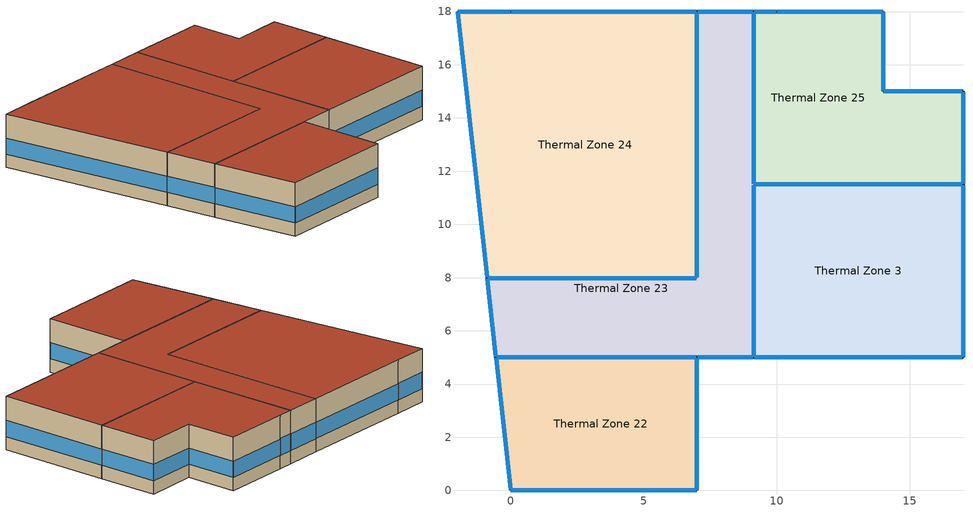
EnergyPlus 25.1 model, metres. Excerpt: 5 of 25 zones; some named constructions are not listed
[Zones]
Thermal Zone 22
 floor to Thermal Zone 5 (Typical Interior Floor): 7,5 7,0 0,0 -0.56,5 z12.19
 wall outside (Surface 154 c tbd): 7,0 7,5 z12.19:15.24
 wall outside (Surface 155 c tbd): 0,0 7,0 z12.19:15.24
 wall outside (Surface 156 c tbd): -0.56,5 0,0 z12.19:15.24
 wall to Thermal Zone 23 (Typical Interior Wall): 7,5 -0.56,5 z12.19:15.24
 window (Customized Fenestration: u=3.36): 7,0.03 7,4.97 / -0.55,4.97 0,0.03 z12.95:13.88; 0.03,0 6.97,0 z12.95:13.87
 window inside (Typical Interior Window): 6.97,5 -0.53,5 z12.95:13.87
 roof outside (Surface 158 c tbd): 7,0 7,5 -0.56,5 0,0 z15.24
Thermal Zone 23
 floor to Thermal Zone 18 (Typical Interior Floor): 9.13,18 9.13,5 -0.56,5 -0.89,7.98 7,7.98 7,18 z12.19
 wall outside (Surface 160 c tbd): 7,5 9.13,5 z12.19:15.24
 wall outside (Surface 162 c tbd): -0.89,7.98 -0.56,5 z12.19:15.24
 wall outside (Surface 165 c tbd): 9.13,18 7,18 z12.19:15.24
 wall to Thermal Zone 24 (Typical Interior Wall): 7,18 7,7.98 -0.89,7.98 z12.19:15.24
 wall to Thermal Zone 25 (Typical Interior Wall): 9.13,11.5 9.13,18 z12.19:15.24
 wall to Thermal Zone 3 (Typical Interior Wall): 9.13,5 9.13,11.5 z12.19:15.24
 window (Customized Fenestration: u=3.36): 7.03,5 9.11,5 / 9.11,18 7.03,18 z12.95:13.89; -0.88,7.96 -0.56,5.03 z12.95:13.88
 window inside (Typical Interior Window): 6.97,7.98 -0.86,7.98 / 7,17.97 7,8.01 / 9.13,11.53 9.13,17.97 / 9.13,5.03 9.13,11.47 z12.95:13.87
 roof outside (Surface 168 c tbd): -0.56,5 9.13,5 9.13,18 7,18 7,7.98 -0.89,7.98 z15.24
Thermal Zone 24
 floor to Thermal Zone 20 (Typical Interior Floor): 7,18 7,7.98 -0.89,7.98 -2,18 z12.19
 wall outside (Surface 176 c tbd): -2,18 -0.89,7.98 z12.19:15.24
 wall outside (Surface 177 c tbd): 0,18 -2,18 z12.19:15.24
 wall outside (Surface 178 c tbd): 7,18 0,18 z12.19:15.24
 window (Customized Fenestration: u=3.36): -2,17.97 -0.89,8.01 / 6.97,18 0.03,18 z12.95:13.87; -0.03,18 -1.97,18 z12.95:13.89
 roof outside (Surface 181 c tbd): 7,7.98 7,18 -2,18 -0.89,7.98 z15.24
Thermal Zone 25
 floor to Thermal Zone 21 (Typical Interior Floor): 14,18 14,15 17,15 17,11.5 9.13,11.5 9.13,18 z12.19
 wall outside (Surface 184 c tbd): 10,18 9.13,18 z12.19:15.24
 wall outside (Surface 185 c tbd): 14,18 10,18 z12.19:15.24
 wall outside (Surface 186 c tbd): 14,15 14,18 z12.19:15.24
 wall outside (Surface 187 c tbd): 17,15 14,15 z12.19:15.24
 wall outside (Surface 188 c tbd): 17,11.5 17,15 z12.19:15.24
 wall to Thermal Zone 3 (Typical Interior Wall): 9.13,11.5 17,11.5 z12.19:15.24
 window (Customized Fenestration: u=3.36): 9.97,18 9.16,18 z12.95:13.92; 13.97,18 10.03,18 / 14,15.03 14,17.97 / 16.97,15 14.03,15 / 17,11.53 17,14.97 z12.95:13.88
 window inside (Typical Interior Window): 9.16,11.5 16.97,11.5 z12.95:13.87
 roof outside (Surface 190 c tbd): 17,11.5 17,15 14,15 14,18 9.13,18 9.13,11.5 z15.24
Thermal Zone 3
 floor to Thermal Zone 19 (Typical Interior Floor): 17,11.5 17,5 9.13,5 9.13,11.5 z12.19
 wall outside (Surface 170 c tbd): 17,5 17,11.5 z12.19:15.24
 wall outside (Surface 171 c tbd): 9.13,5 17,5 z12.19:15.24
 window (Customized Fenestration: u=3.36): 17,5.03 17,11.47 / 9.16,5 16.97,5 z12.95:13.87
 roof outside (Surface 174 c tbd): 17,5 17,11.5 9.13,11.5 9.13,5 z15.24
[Schedule:Compact]
Eclairagext: Through: 01/01, For: AllDays, Until: 07:00, 0.75, Until: 17:00, 0, Until: 18:00, 0.733217, Until: 24:00, 0.75, Through: 01/02, For: AllDays, Until: 07:00, 0.75, Until: 17:00, 0, Until: 24:00, 0.75, Through: 01/03, For: AllDays, Until: 07:00, 0.75, Until: 17:00, 0, Until: 24:00, 0.75, Through: 01/04, For: AllDays, Until: 07:00, 0.75, Until: 17:00, 0, Until: 24:00, 0.75, Through: 01/05, For: AllDays, Until: 07:00, 0.75, Until: 17:00, 0, Until: 24:00, 0.75, Through: 01/06, For: AllDays, Until: 07:00, 0.75, Until: 17:00, 0, Until: 24:00, 0.75, Through: 01/07, For: AllDays, Until: 07:00, 0.75, Until: 17:00, 0, Until: 24:00, 0.75, Through: 01/08, For: AllDays, Until: 07:00, 0.75, Until: 17:00, 0, Until: 18:00, 0.733217, Until: 24:00, 0.75, Through: 01/09, For: AllDays, Until: 07:00, 0.75, Until: 17:00, 0, Until: 24:00, 0.75, Through: 01/10, For: AllDays, Until: 07:00, 0.75, Until: 17:00, 0, Until: 24:00, 0.75, Through: 01/11, For: AllDays, Until: 07:00, 0.75, Until: 17:00, 0, Until: 24:00, 0.75, Through: 01/12, For: AllDays, Until: 07:00, 0.75, Until: 17:00, 0, Until: 24:00, 0.75, Through: 01/13, For: AllDays, Until: 07:00, 0.75, Until: 17:00, 0, Until: 24:00, 0.75, Through: 01/14, For: AllDays, Until: 07:00, 0.75, Until: 17:00, 0, Until: 24:00, 0.75, Through: 01/15, For: AllDays, Until: 07:00, 0.75, Until: 17:00, 0, Until: 18:00, 0.733217, Until: 24:00, 0.75, Through: 01/16, For: AllDays, Until: 07:00, 0.75, Until: 17:00, 0, Until: 24:00, 0.75, Through: 01/17, For: AllDays, Until: 07:00, 0.75, Until: 17:00, 0, Until: 24:00, 0.75, Through: 01/18, For: AllDays, Until: 07:00, 0.75, Until: 17:00, 0, Until: 24:00, 0.75, Through: 01/19, For: AllDays, Until: 07:00, 0.75, Until: 17:00, 0, Until: 24:00, 0.75, Through: 01/20, For: AllDays, Until: 07:00, 0.75, Until: 17:00, 0, Until: 24:00, 0.75, Through: 01/21, For: AllDays, Until: 07:00, 0.75, Until: 17:00, 0, Until: 24:00, 0.75, Through: 01/22, For: AllDays, Until: 07:00, 0.75, Until: 17:00, 0, Until: 18:00, 0.733217, Until: 24:00, 0.75, Through: 01/23, For: AllDays, Until: 07:00, 0.75, Until: 17:00, 0, Until: 24:00, 0.75, Through: 01/24, For: AllDays, Until: 07:00, 0.75, Until: 17:00, 0, Until: 24:00, 0.75, Through: 01/25, For: AllDays, Until: 07:00, 0.75, Until: 17:00, 0, Until: 24:00, 0.75, Through: 01/26, For: AllDays, Until: 07:00, 0.75, Until: 17:00, 0, Until: 24:00, 0.75, Through: 01/27, For: AllDays, Until: 07:00, 0.75, Until: 17:00, 0, Until: 24:00, 0.75, Through: 01/28, For: AllDays, Until: 07:00, 0.75, Until: 17:00, 0, Until: 24:00, 0.75, Through: 01/29, For: AllDays, Until: 07:00, 0.75, Until: 17:00, 0, Until: 18:00, 0.733217, Until: 24:00, 0.75, Through: 01/30, For: AllDays, Until: 07:00, 0.75, Until: 17:00, 0, Until: 24:00, 0.75, Through: 01/31, For: AllDays, Until: 07:00, 0.75, Until: 17:00, 0, Until: 24:00, 0.75, Through: 02/01, For: AllDays, Until: 07:00, 0.75, Until: 17:00, 0, Until: 24:00, 0.75, Through: 02/02, For: AllDays, Until: 07:00, 0.75, Until: 17:00, 0, Until: 24:00, 0.75, Through: 02/03, For: AllDays, Until: 07:00, 0.75, Until: 17:00, 0, Until: 18:00, 0.681474, Until: 24:00, 0.75, Through: 02/04, For: AllDays, Until: 07:00, 0.75, Until: 17:00, 0, Until: 24:00, 0.75, Through: 02/05, For: AllDays, Until: 07:00, 0.75, Until: 17:00, 0, Until: 18:00, 0.688199, Until: 19:00, 0.686935, Until: 20:00, 0.744722, Until: 24:00, 0.75, Through: 02/06, For: AllDays, Until: 07:00, 0.75, Until: 17:00, 0, Until: 24:00, 0.75, Through: 02/07, For: AllDays, Until: 07:00, 0.75, Until: 17:00, 0, Until: 24:00, 0.75, Through: 02/08, For: AllDays, Until: 07:00, 0.75, Until: 17:00, 0, Until: 24:00, 0.75, Through: 02/09, For: AllDays, Until: 07:00, 0.75, Until: 17:00, 0, Until: 24:00, 0.75, Through: 02/10, For: AllDays, Until: 07:00, 0.75, Until: 17:00, 0, Until: 18:00, 0.681474, Until: 24:00, 0.75, Through: 02/11, For: AllDays, Until: 07:00, 0.75, Until: 17:00, 0, Until: 24:00, 0.75, Through: 02/12, For: AllDays, Until: 07:00, 0.75, Until: 17:00, 0, Until: 18:00, 0.688199, Until: 19:00, 0.686935, Until: 20:00, 0.744722, Until: 24:00, 0.75, Through: 02/13, For: AllDays, Until: 07:00, 0.75, Until: 17:00, 0, Until: 24:00, 0.75, Through: 02/14, For: AllDays, Until: 07:00, 0.75, Until: 17:00, 0, Until: 24:00, 0.75, Through: 02/15, For: AllDays, Until: 07:00, 0.75, Until: 17:00, 0, Until: 24:00, 0.75, Through: 02/16, For: AllDays, Until: 07:00, 0.75, Until: 17:00, 0, Until: 24:00, 0.75, Through: 02/17, For: AllDays, Until: 07:00, 0.75, Until: 17:00, 0, Until: 18:00, 0.681474, Until: 24:00, 0.75, Through: 02/18, For: AllDays, Until: 07:00, 0.75, Until: 17:00, 0, Until: 24:00, 0.75, Through: 02/19, For: AllDays, Until: 07:00, 0.75, Until: 17:00, 0, Until: 18:00, 0.688199, Until: 19:00, 0.686935, Until: 20:00, 0.744722, Until: 24:00, 0.75, Through: 02/20, For: AllDays, Until: 07:00, 0.75, Until: 17:00, 0, Until: 24:00, 0.75, Through: 02/21, For: AllDays, Until: 07:00, 0.75, Until: 17:00, 0, Until: 24:00, 0.75, Through: 02/22, For: AllDays, Until: 07:00, 0.75, Until: 17:00, 0, Until: 24:00, 0.75, Through: 02/23, For: AllDays, Until: 07:00, 0.75, Until: 17:00, 0, Until: 24:00, 0.75, Through: 02/24, For: AllDays, Until: 07:00, 0.75, Until: 17:00, 0, Until: 18:00, 0.681474, Until: 24:00, 0.75, Through: 02/25, For: AllDays, Until: 07:00, 0.75, Until: 17:00, 0, Until: 24:00, 0.75, Through: 02/26, For: AllDays, Until: 07:00, 0.75, Until: 17:00, 0, Until: 18:00, 0.688199, Until: 19:00, 0.686935, Until: 20:00, 0.744722, Until: 24:00, 0.75, Through: 02/27, For: AllDays, Until: 07:00, 0.75, Until: 17:00, 0, Until: 24:00, 0.75, Through: 02/28, For: AllDays, Until: 07:00, 0.75, Until: 17:00, 0, Until: 24:00, 0.75, Through: 03/01, For: AllDays, Until: 06:00, 0.75, Until: 18:00, 0, Until: 24:00, 0.75, Through: 03/02, For: AllDays, Until: 06:00, 0.75, Until: 18:00, 0, Until: 19:00, 0.742428, Until: 24:00, 0.75, Through: 03/03, For: AllDays, Until: 06:00, 0.75, Until: 18:00, 0, Until: 19:00, 0.729933, Until: 24:00, 0.75, Through: 03/04, For: AllDays, Until: 06:00, 0.75, Until: 18:00, 0, Until: 19:00, 0.748337, Until: 24:00, 0.75, Through: 03/05, For: AllDays, Until: 06:00, 0.75, Until: 18:00, 0, Until: 19:00, 0.705402, Until: 20:00, 0.724229, Until: 24:00, 0.75, Through: 03/06, For: AllDays, Until: 06:00, 0.75, Until: 18:00, 0, Until: 24:00, 0.75, Through: 03/07, For: AllDays, Until: 06:00, 0.75, Until: 18:00, 0, Until: 24:00, 0.75, Through: 03/08, For: AllDays, Until: 06:00, 0.75, Until: 18:00, 0, Until: 24:00, 0.75, Through: 03/09, For: AllDays, Until: 06:00, 0.75, Until: 18:00, 0, Until: 19:00, 0.742428, Until: 24:00, 0.75, Through: 03/10, For: AllDays, Until: 06:00, 0.75, Until: 18:00, 0, Until: 19:00, 0.729933, Until: 24:00, 0.75, Through: 03/11, For: AllDays, Until: 06:00, 0.75, Until: 18:00, 0, Until: 19:00, 0.748337, Until: 24:00, 0.75, Through: 03/12, For: AllDays, Until: 06:00, 0.75, Until: 18:00, 0, Until: 19:00, 0.705402, Until: 20:00, 0.724229, Until: 24:00, 0.75, Through: 03/13, For: AllDays, Until: 06:00, 0.75, Until: 18:00, 0, Until: 24:00, 0.75, Through: 03/14, For: AllDays, Until: 06:00, 0.75, Until: 18:00, 0, Until: 24:00, 0.75, Through: 03/15, For: AllDays, Until: 06:00, 0.75, Until: 18:00, 0, Until: 24:00, 0.75, Through: 03/16, For: AllDays, Until: 06:00, 0.75, Until: 18:00, 0, Until: 19:00, 0.742428, Until: 24:00, 0.75, Through: 03/17, For: AllDays, Until: 06:00, 0.75, Until: 18:00, 0, Until: 19:00, 0.729933, Until: 24:00, 0.75, Through: 03/18, For: AllDays, Until: 06:00, 0.75, Until: 18:00, 0, Until: 19:00, 0.748337, Until: 24:00, 0.75, Through: 03/19, For: AllDays, Until: 06:00, 0.75, Until: 18:00, 0, Until: 19:00, 0.705402, Until: 20:00, 0.724229, Until: 24:00, 0.75, Through: 03/20, For: AllDays, Until: 06:00, 0.75, Until: 18:00, 0, Until: 24:00, 0.75, Through: 03/21, For: AllDays, Until: 06:00, 0.75, Until: 18:00, 0, Until: 24:00, 0.75, Through: 03/22, For: AllDays, Until: 06:00, 0.75, Until: 18:00, 0, Until: 24:00, 0.75, Through: 03/23, For: AllDays, Until: 06:00, 0.75, Until: 18:00, 0, Until: 19:00, 0.742428, Until: 24:00, 0.75, Through: 03/24, For: AllDays, Until: 06:00, 0.75, Until: 18:00, 0, Until: 19:00, 0.729933, Until: 24:00, 0.75, Through: 03/25, For: AllDays, Until: 06:00, 0.75, Until: 18:00, 0, Until: 19:00, 0.748337, Until: 24:00, 0.75, Through: 03/26, For: AllDays, Until: 06:00, 0.75, Until: 18:00, 0, Until: 19:00, 0.705402, Until: 20:00, 0.724229, Until: 24:00, 0.75, Through: 03/27, For: AllDays, Until: 06:00, 0.75, Until: 18:00, 0, Until: 24:00, 0.75, Through: 03/28, For: AllDays, Until: 06:00, 0.75, Until: 18:00, 0, Until: 24:00, 0.75, Through: 03/29, For: AllDays, Until: 06:00, 0.75, Until: 18:00, 0, Until: 24:00, 0.75, Through: 03/30, For: AllDays, Until: 06:00, 0.75, Until: 18:00, 0, Until: 19:00, 0.742428, Until: 24:00, 0.75, Through: 03/31, For: AllDays, Until: 06:00, 0.75, Until: 18:00, 0, Until: 19:00, 0.729933, Until: 24:00, 0.75, Through: 04/01, For: AllDays, Until: 06:00, 0.75, Until: 18:00, 0, Until: 19:00, 0.75, Until: 20:00, 0.708403, Until: 24:00, 0.75, Through: 04/02, For: AllDays, Until: 06:00, 0.75, Until: 18:00, 0, Until: 19:00, 0.75, Until: 20:00, 0.683495, Until: 24:00, 0.75, Through: 04/03, For: AllDays, Until: 06:00, 0.75, Until: 18:00, 0, Until: 19:00, 0.75, Until: 20:00, 0.728079, Until: 24:00, 0.75, Through: 04/04, For: AllDays, Until: 06:00, 0.75, Until: 18:00, 0, Until: 24:00, 0.75, Through: 04/05, For: AllDays, Until: 06:00, 0.75, Until: 18:00, 0, Until: 24:00, 0.75, Through: 04/06, For: AllDays, Until: 06:00, 0.75, Until: 18:00, 0, Until: 24:00, 0.75, Through: 04/07, For: AllDays, Until: 06:00, 0.75, Until: 18:00, 0, Until: 24:00, 0.75, Through: 04/08, For: AllDays, Until: 06:00, 0.75, Until: 18:00, 0, Until: 19:00, 0.75, Until: 20:00, 0.708403, Until: 24:00, 0.75, Through: 04/09, For: AllDays, Until: 06:00, 0.75, Until: 18:00, 0, Until: 19:00, 0.75, Until: 20:00, 0.683495, Until: 24:00, 0.75, Through: 04/10, For: AllDays, Until: 06:00, 0.75, Until: 18:00, 0, Until: 19:00, 0.75, Until: 20:00, 0.728079, Until: 24:00, 0.75, Through: 04/11, For: AllDays, Until: 06:00, 0.75, Until: 18:00, 0, Until: 24:00, 0.75, Through: 04/12, For: AllDays, Until: 06:00, 0.75, Until: 18:00, 0, Until: 24:00, 0.75, Through: 04/13, For: AllDays, Until: 06:00, 0.75, Until: 18:00, 0, Until: 24:00, 0.75, Through: 04/14, For: AllDays, Until: 06:00, 0.75, Until: 18:00, 0, Until: 24:00, 0.75, Through: 04/15, For: AllDays, Until: 06:00, 0.75, Until: 18:00, 0, Until: 19:00, 0.75, Until: 20:00, 0.708403, Until: 24:00, 0.75, Through: 04/16, For: AllDays, Until: 06:00, 0.75, Until: 18:00, 0, Until: 19:00, 0.75, Until: 20:00, 0.683495, Until: 24:00, 0.75, Through: 04/17, For: AllDays, Until: 06:00, 0.75, Until: 18:00, 0, Until: 19:00, 0.75, Until: 20:00, 0.728079, Until: 24:00, 0.75, Through: 04/18, For: AllDays, Until: 06:00, 0.75, Until: 18:00, 0, Until: 24:00, 0.75, Through: 04/19, For: AllDays, Until: 06:00, 0.75, Until: 18:00, 0, Until: 24:00, 0.75, Through: 04/20, For: AllDays, Until: 06:00, 0.75, Until: 18:00, 0, Until: 24:00, 0.75, Through: 04/21, For: AllDays, Until: 06:00, 0.75, Until: 18:00, 0, Until: 24:00, 0.75, Through: 04/22, For: AllDays, Until: 06:00, 0.75, Until: 18:00, 0, Until: 19:00, 0.75, Until: 20:00, 0.708403, Until: 24:00, 0.75, Through: 04/23, For: AllDays, Until: 06:00, 0.75, Until: 18:00, 0, Until: 19:00, 0.75, Until: 20:00, 0.683495, Until: 24:00, 0.75, Through: 04/24, For: AllDays, Until: 06:00, 0.75, Until: 18:00, 0, Until: 19:00, 0.75, Until: 20:00, 0.728079, Until: 24:00, 0.75, Through: 04/25, For: AllDays, Until: 06:00, 0.75, Until: 18:00, 0, Until: 24:00, 0.75, Through: 04/26, For: AllDays, Until: 06:00, 0.75, Until: 18:00, 0, Until: 24:00, 0.75, Through: 04/27, For: AllDays, Until: 06:00, 0.75, Until: 18:00, 0, Until: 24:00, 0.75, Through: 04/28, For: AllDays, Until: 06:00, 0.75, Until: 18:00, 0, Until: 24:00, 0.75, Through: 04/29, For: AllDays, Until: 06:00, 0.75, Until: 18:00, 0, Until: 19:00, 0.75, Until: 20:00, 0.708403, Until: 24:00, 0.75, Through: 04/30, For: AllDays, Until: 06:00, 0.75, Until: 18:00, 0, Until: 19:00, 0.75, Until: 20:00, 0.683495, Until: 24:00, 0.75, Through: 05/01, For: AllDays, Until: 05:00, 0.75, Until: 20:00, 0, Until: 24:00, 0.75, Through: 05/02, For: AllDays, Until: 05:00, 0.75, Until: 20:00, 0, Until: 24:00, 0.75, Through: 05/03, For: AllDays, Until: 05:00, 0.75, Until: 20:00, 0, Until: 24:00, 0.75, Through: 05/04, For: AllDays, Until: 05:00, 0.75, Until: 20:00, 0, Until: 24:00, 0.75, Through: 05/05, For: AllDays, Until: 05:00, 0.75, Until: 20:00, 0, Until: 24:00, 0.75, Through: 05/06, For: AllDays, Until: 05:00, 0.75, Until: 20:00, 0, Until: 24:00, 0.75, Through: 05/07, For: AllDays, Until: 05:00, 0.75, Until: 20:00, 0, Until: 21:00, 0.741728, Until: 24:00, 0.75, Through: 05/08, For: AllDays, Until: 05:00, 0.75, Until: 20:00, 0, Until: 24:00, 0.75, Through: 05/09, For: AllDays, Until: 05:00, 0.75, Until: 20:00, 0, Until: 24:00, 0.75, Through: 05/10, For: AllDays, Until: 05:00, 0.75, Until: 20:00, 0, Until: 24:00, 0.75, Through: 05/11, For: AllDays, Until: 05:00, 0.75, Until: 20:00, 0, Until: 24:00, 0.75, Through: 05/12, For: AllDays, Until: 05:00, 0.75, Until: 20:00, 0, Until: 24:00, 0.75, Through: 05/13, For: AllDays, Until: 05:00, 0.75, Until: 20:00, 0, Until: 24:00, 0.75, Through: 05/14, For: AllDays, Until: 05:00, 0.75, Until: 20:00, 0, Until: 21:00, 0.741728, Until: 24:00, 0.75, Through: 05/15, For: AllDays, Until: 05:00, 0.75, Until: 20:00, 0, Until: 24:00, 0.75, Through: 05/16, For: AllDays, Until: 05:00, 0.75, Until: 20:00, 0, Until: 24:00, 0.75, Through: 05/17, For: AllDays, Until: 05:00, 0.75, Until: 20:00, 0, Until: 24:00, 0.75, Through: 05/18, For: AllDays, Until: 05:00, 0.75, Until: 20:00, 0, Until: 24:00, 0.75, Through: 05/19, For: AllDays, Until: 05:00, 0.75, Until: 20:00, 0, Until: 24:00, 0.75, Through: 05/20, For: AllDays, Until: 05:00, 0.75, Until: 20:00, 0, Until: 24:00, 0.75, Through: 05/21, For: AllDays, Until: 05:00, 0.75, Until: 20:00, 0, Until: 21:00, 0.741728, Until: 24:00, 0.75, Through: 05/22, For: AllDays, Until: 05:00, 0.75, Until: 20:00, 0, Until: 24:00, 0.75, Through: 05/23, For: AllDays, Until: 05:00, 0.75, Until: 20:00, 0, Until: 24:00, 0.75, Through: 05/24, For: AllDays, Until: 05:00, 0.75, Until: 20:00, 0, Until: 24:00, 0.75, Through: 05/25, For: AllDays, Until: 05:00, 0.75, Until: 20:00, 0, Until: 24:00, 0.75, Through: 05/26, For: AllDays, Until: 05:00, 0.75, Until: 20:00, 0, Until: 24:00, 0.75, Through: 05/27, For: AllDays, Until: 05:00, 0.75, Until: 20:00, 0, Until: 24:00, 0.75, Through: 05/28, For: AllDays, Until: 05:00, 0.75, Until: 20:00, 0, Until: 21:00, 0.741728, Until: 24:00, 0.75, Through: 05/29, For: AllDays, Until: 05:00, 0.75, Until: 20:00, 0, Until: 24:00, 0.75, Through: 05/30, For: AllDays, Until: 05:00, 0.75, Until: 20:00, 0, Until: 24:00, 0.75, Through: 05/31, For: AllDays, Until: 05:00, 0.75, Until: 20:00, 0, Until: 24:00, 0.75, Through: 06/01, For: AllDays, Until: 05:00, 0.75, Until: 20:00, 0, Until: 24:00, 0.75, Through: 06/02, For: AllDays, Until: 05:00, 0.75, Until: 20:00, 0, Until: 24:00, 0.75, Through: 06/03, For: AllDays, Until: 05:00, 0.75, Until: 20:00, 0, Until: 24:00, 0.75, Through: 06/04, For: AllDays, Until: 05:00, 0.75, Until: 20:00, 0, Until: 24:00, 0.75, Through: 06/05, For: AllDays, Until: 05:00, 0.75, Until: 20:00, 0, Until: 21:00, 0.740393, Until: 24:00, 0.75, Through: 06/06, For: AllDays, Until: 05:00, 0.75, Until: 20:00, 0, Until: 24:00, 0.75, Through: 06/07, For: AllDays, Until: 05:00, 0.75, Until: 20:00, 0, Until: 24:00, 0.75, Through: 06/08, For: AllDays, Until: 05:00, 0.75, Until: 20:00, 0, Until: 24:00, 0.75, Through: 06/09, For: AllDays, Until: 05:00, 0.75, Until: 20:00, 0, Until: 24:00, 0.75, Through: 06/10, For: AllDays, Until: 05:00, 0.75, Until: 20:00, 0, Until: 24:00, 0.75, Through: 06/11, For: AllDays, Until: 05:00, 0.75, Until: 20:00, 0, Until: 24:00, 0.75, Through: 06/12, For: AllDays, Until: 05:00, 0.75, Until: 20:00, 0, Until: 21:00, 0.740393, Until: 24:00, 0.75, Through: 06/13, For: AllDays, Until: 05:00, 0.75, Until: 20:00, 0, Until: 24:00, 0.75, Through: 06/14, For: AllDays, Until: 05:00, 0.75, Until: 20:00, 0, Until: 24:00, 0.75, Through: 06/15, For: AllDays, Until: 05:00, 0.75, Until: 20:00, 0, Until: 24:00, 0.75, Through: 06/16, For: AllDays, Until: 05:00, 0.75, Until: 20:00, 0, Until: 24:00, 0.75, Through: 06/17, For: AllDays, Until: 05:00, 0.75, Until: 20:00, 0, Until: 24:00, 0.75, Through: 06/18, For: AllDays, Until: 05:00, 0.75, Until: 20:00, 0, Until: 24:00, 0.75, Through: 06/19, For: AllDays, Until: 05:00, 0.75, Until: 20:00, 0, Until: 21:00, 0.740393, Until: 24:00, 0.75, Through: 06/20, For: AllDays, Until: 05:00, 0.75, Until: 20:00, 0, Until: 24:00, 0.75, Through: 06/21, For: AllDays, Until: 05:00, 0.75, Until: 20:00, 0, Until: 24:00, 0.75, Through: 06/22, For: AllDays, Until: 05:00, 0.75, Until: 20:00, 0, Until: 24:00, 0.75, Through: 06/23, For: AllDays, Until: 05:00, 0.75, Until: 20:00, 0, Until: 24:00, 0.75, Through: 06/24, For: AllDays, Until: 05:00, 0.75, Until: 20:00, 0, Until: 24:00, 0.75, Through: 06/25, For: AllDays, Until: 05:00, 0.75, Until: 20:00, 0, Until: 24:00, 0.75, Through: 06/26, For: AllDays, Until: 05:00, 0.75, Until: 20:00, 0, Until: 21:00, 0.740393, Until: 24:00, 0.75, Through: 06/27, For: AllDays, Until: 05:00, 0.75, Until: 20:00, 0, Until: 24:00, 0.75, Through: 06/28, For: AllDays, Until: 05:00, 0.75, Until: 20:00, 0, Until: 24:00, 0.75, Through: 06/29, For: AllDays, Until: 05:00, 0.75, Until: 20:00, 0, Until: 24:00, 0.75, Through: 06/30, For: AllDays, Until: 05:00, 0.75, Until: 20:00, 0, Until: 24:00, 0.75, Through: 07/01, For: AllDays, Until: 05:00, 0.75, Until: 20:00, 0, Until: 24:00, 0.75, Through: 07/02, For: AllDays, Until: 05:00, 0.75, Until: 20:00, 0, Until: 24:00, 0.75, Through: 07/03, For: AllDays, Until: 05:00, 0.75, Until: 20:00, 0, Until: 24:00, 0.75, Through: 07/04, For: AllDays, Until: 05:00, 0.75, Until: 20:00, 0, Until: 24:00, 0.75, Through: 07/05, For: AllDays, Until: 05:00, 0.75, Until: 20:00, 0, Until: 24:00, 0.75, Through: 07/06, For: AllDays, Until: 05:00, 0.75, Until: 20:00, 0, Until: 24:00, 0.75, Through: 07/07, For: AllDays, Until: 05:00, 0.75, Until: 20:00, 0, Until: 24:00, 0.75, Through: 07/08, For: AllDays, Until: 05:00, 0.75, Until: 20:00, 0, Until: 24:00, 0.75, Through: 07/09, For: AllDays, Until: 05:00, 0.75, Until: 20:00, 0, Until: 24:00, 0.75, Through: 07/10, For: AllDays, Until: 05:00, 0.75, Until: 20:00, 0, Until: 24:00, 0.75, Through: 07/11, For: AllDays, Until: 05:00, 0.75, Until: 20:00, 0, Until: 24:00, 0.75, Through: 07/12, For: AllDays, Until: 05:00, 0.75, Until: 20:00, 0, Until: 24:00, 0.75, Through: 07/13, For: AllDays, Until: 05:00, 0.75, Until: 20:00, 0, Until: 24:00, 0.75, Through: 07/14, For: AllDays, Until: 05:00, 0.75, Until: 20:00, 0, Until: 24:00, 0.75, Through: 07/15, For: AllDays, Until: 05:00, 0.75, Until: 20:00, 0, Until: 24:00, 0.75, Through: 07/16, For: AllDays, Until: 05:00, 0.75, Until: 20:00, 0, Until: 24:00, 0.75, Through: 07/17, For: AllDays, Until: 05:00, 0.75, Until: 20:00, 0, Until: 24:00, 0.75, Through: 07/18, For: AllDays, Until: 05:00, 0.75, Until: 20:00, 0, Until: 24:00, 0.75, Through: 07/19, For: AllDays, Until: 05:00, 0.75, Until: 20:00, 0, Until: 24:00, 0.75, Through: 07/20, For: AllDays, Until: 05:00, 0.75, Until: 20:00, 0, Until: 24:00, 0.75, Through: 07/21, For: AllDays, Until: 05:00, 0.75, Until: 20:00, 0, Until: 24:00, 0.75, Through: 07/22, For: AllDays, Until: 05:00, 0.75, Until: 20:00, 0, Until: 24:00, 0.75, Through: 07/23, For: AllDays, Until: 05:00, 0.75, Until: 20:00, 0, Until: 24:00, 0.75, Through: 07/24, For: AllDays, Until: 05:00, 0.75, Until: 20:00, 0, Until: 24:00, 0.75, Through: 07/25, For: AllDays, Until: 05:00, 0.75, Until: 20:00, 0, Until: 24:00, 0.75, Through: 07/26, For: AllDays, Until: 05:00, 0.75, Until: 20:00, 0, Until: 24:00, 0.75, Through: 07/27, For: AllDays, Until: 05:00, 0.75, Until: 20:00, 0, Until: 24:00, 0.75, Through: 07/28, For: AllDays, Until: 05:00, 0.75, Until: 20:00, 0, Until: 24:00, 0.75, Through: 07/29, For: AllDays, Until: 05:00, 0.75, Until: 20:00, 0, Until: 24:00, 0.75, Through: 07/30, For: AllDays, Until: 05:00, 0.75, Until: 20:00, 0, Until: 24:00, 0.75, Through: 07/31, For: AllDays, Until: 05:00, 0.75, Until: 20:00, 0, Until: 24:00, 0.75, Through: 08/01, For: AllDays, Until: 05:00, 0.75, Until: 20:00, 0, Until: 24:00, 0.75, Through: 08/02, For: AllDays, Until: 05:00, 0.75, Until: 20:00, 0, Until: 24:00, 0.75, Through: 08/03, For: AllDays, Until: 05:00, 0.75, Until: 20:00, 0, Until: 24:00, 0.75, Through: 08/04, For: AllDays, Until: 05:00, 0.75, Until: 20:00, 0, Until: 24:00, 0.75, Through: 08/05, For: AllDays, Until: 05:00, 0.75, Until: 20:00, 0, Until: 24:00, 0.75, Through: 08/06, For: AllDays, Until: 05:00, 0.75, Until: 20:00, 0, Until: 24:00, 0.75, Through: 08/07, For: AllDays, Until: 05:00, 0.75, Until: 20:00, 0, Until: 24:00, 0.75, Through: 08/08, For: AllDays, Until: 05:00, 0.75, Until: 20:00, 0, Until: 24:00, 0.75, Through: 08/09, For: AllDays, Until: 05:00, 0.75, Until: 20:00, 0, Until: 24:00, 0.75, Through: 08/10, For: AllDays, Until: 05:00, 0.75, Until: 20:00, 0, Until: 24:00, 0.75, Through: 08/11, For: AllDays, Until: 05:00, 0.75, Until: 20:00, 0, Until: 24:00, 0.75, Through: 08/12, For: AllDays, Until: 05:00, 0.75, Until: 20:00, 0, Until: 24:00, 0.75, Through: 08/13, For: AllDays, Until: 05:00, 0.75, Until: 20:00, 0, Until: 24:00, 0.75, Through: 08/14, For: AllDays, Until: 05:00, 0.75, Until: 20:00, 0, Until: 24:00, 0.75, Through: 08/15, For: AllDays, Until: 05:00, 0.75, Until: 20:00, 0, Until: 24:00, 0.75, Through: 08/16, For: AllDays, Until: 05:00, 0.75, Until: 20:00, 0, Until: 24:00, 0.75, Through: 08/17, For: AllDays, Until: 05:00, 0.75, Until: 20:00, 0, Until: 24:00, 0.75, Through: 08/18, For: AllDays, Until: 05:00, 0.75, Until: 20:00, 0, Until: 24:00, 0.75, Through: 08/19, For: AllDays, Until: 05:00, 0.75, Until: 20:00, 0, Until: 24:00, 0.75, Through: 08/20, For: AllDays, Until: 05:00, 0.75, Until: 20:00, 0, Until: 24:00, 0.75, Through: 08/21, For: AllDays, Until: 05:00, 0.75, Until: 20:00, 0, Until: 24:00, 0.75, Through: 08/22, For: AllDays, Until: 05:00, 0.75, Until: 20:00, 0, Until: 24:00, 0.75, Through: 08/23, For: AllDays, Until: 05:00, 0.75, Until: 20:00, 0, Until: 24:00, 0.75, Through: 08/24, For: AllDays, Until: 05:00, 0.75, Until: 20:00, 0, Until: 24:00, 0.75, Through: 08/25, For: AllDays, Until: 05:00, 0.75, Until: 20:00, 0, Until: 24:00, 0.75, Through: 08/26, For: AllDays, Until: 05:00, 0.75, Until: 20:00, 0, Until: 24:00, 0.75, Through: 08/27, For: AllDays, Until: 05:00, 0.75, Until: 20:00, 0, Until: 24:00, 0.75, Through: 08/28, For: AllDays, Until: 05:00, 0.75, Until: 20:00, 0, Until: 24:00, 0.75, Through: 08/29, For: AllDays, Until: 05:00, 0.75, Until: 20:00, 0, Until: 24:00, 0.75, Through: 08/30, For: AllDays, Until: 05:00, 0.75, Until: 20:00, 0, Until: 24:00, 0.75, Through: 08/31, For: AllDays, Until: 05:00, 0.75, Until: 20:00, 0, Until: 24:00, 0.75, Through: 09/01, For: AllDays, Until: 06:00, 0.75, Until: 18:00, 0, Until: 24:00, 0.75, Through: 09/02, For: AllDays, Until: 06:00, 0.75, Until: 18:00, 0, Until: 24:00, 0.75, Through: 09/03, For: AllDays, Until: 06:00, 0.75, Until: 18:00, 0, Until: 24:00, 0.75, Through: 09/04, For: AllDays, Until: 06:00, 0.75, Until: 18:00, 0, Until: 24:00, 0.75, Through: 09/05, For: AllDays, Until: 06:00, 0.75, Until: 18:00, 0, Until: 24:00, 0.75, Through: 09/06, For: AllDays, Until: 06:00, 0.75, Until: 18:00, 0, Until: 24:00, 0.75, Through: 09/07, For: AllDays, Until: 06:00, 0.75, Until: 18:00, 0, Until: 24:00, 0.75, Through: 09/08, For: AllDays, Until: 06:00, 0.75, Until: 18:00, 0, Until: 24:00, 0.75, Through: 09/09, For: AllDays, Until: 06:00, 0.75, Until: 18:00, 0, Until: 24:00, 0.75, Through: 09/10, For: AllDays, Until: 06:00, 0.75, Until: 18:00, 0, Until: 24:00, 0.75, Through: 09/11, For: AllDays, Until: 06:00, 0.75, Until: 18:00, 0, Until: 24:00, 0.75, Through: 09/12, For: AllDays, Until: 06:00, 0.75, Until: 18:00, 0, Until: 24:00, 0.75, Through: 09/13, For: AllDays, Until: 06:00, 0.75, Until: 18:00, 0, Until: 24:00, 0.75, Through: 09/14, For: AllDays, Until: 06:00, 0.75, Until: 18:00, 0, Until: 24:00, 0.75, Through: 09/15, For: AllDays, Until: 06:00, 0.75, Until: 18:00, 0, Until: 24:00, 0.75, Through: 09/16, For: AllDays, Until: 06:00, 0.75, Until: 18:00, 0, Until: 24:00, 0.75, Through: 09/17, For: AllDays, Until: 06:00, 0.75, Until: 18:00, 0, Until: 24:00, 0.75, Through: 09/18, For: AllDays, Until: 06:00, 0.75, Until: 18:00, 0, Until: 24:00, 0.75, Through: 09/19, For: AllDays, Until: 06:00, 0.75, Until: 18:00, 0, Until: 24:00, 0.75, Through: 09/20, For: AllDays, Until: 06:00, 0.75, Until: 18:00, 0, Until: 24:00, 0.75, Through: 09/21, For: AllDays, Until: 06:00, 0.75, Until: 18:00, 0, Until: 24:00, 0.75, Through: 09/22, For: AllDays, Until: 06:00, 0.75, Until: 18:00, 0, Until: 24:00, 0.75, Through: 09/23, For: AllDays, Until: 06:00, 0.75, Until: 18:00, 0, Until: 24:00, 0.75, Through: 09/24, For: AllDays, Until: 06:00, 0.75, Until: 18:00, 0, Until: 24:00, 0.75, Through: 09/25, For: AllDays, Until: 06:00, 0.75, Until: 18:00, 0, Until: 24:00, 0.75, Through: 09/26, For: AllDays, Until: 06:00, 0.75, Until: 18:00, 0, Until: 24:00, 0.75, Through: 09/27, For: AllDays, Until: 06:00, 0.75, Until: 18:00, 0, Until: 24:00, 0.75, Through: 09/28, For: AllDays, Until: 06:00, 0.75, Until: 18:00, 0, Until: 24:00, 0.75, Through: 09/29, For: AllDays, Until: 06:00, 0.75, Until: 18:00, 0, Until: 24:00, 0.75, Through: 09/30, For: AllDays, Until: 06:00, 0.75, Until: 18:00, 0, Until: 24:00, 0.75, Through: 10/01, For: AllDays, Until: 06:00, 0.75, Until: 18:00, 0, Until: 19:00, 0.689601, Until: 20:00, 0.732995, Until: 24:00, 0.75, Through: 10/02, For: AllDays, Until: 06:00, 0.75, Until: 18:00, 0, Until: 19:00, 0.746703, Until: 24:00, 0.75, Through: 10/03, For: AllDays, Until: 06:00, 0.75, Until: 18:00, 0, Until: 24:00, 0.75, Through: 10/04, For: AllDays, Until: 06:00, 0.75, Until: 18:00, 0, Until: 24:00, 0.75, Through: 10/05, For: AllDays, Until: 06:00, 0.75, Until: 18:00, 0, Until: 19:00, 0.75, Until: 20:00, 0.746954, Until: 24:00, 0.75, Through: 10/06, For: AllDays, Until: 06:00, 0.75, Until: 18:00, 0, Until: 19:00, 0.696966, Until: 20:00, 0.723411, Until: 24:00, 0.75, Through: 10/07, For: AllDays, Until: 06:00, 0.75, Until: 18:00, 0, Until: 19:00, 0.736367, Until: 20:00, 0.723046, Until: 24:00, 0.75, Through: 10/08, For: AllDays, Until: 06:00, 0.75, Until: 18:00, 0, Until: 19:00, 0.689601, Until: 20:00, 0.732995, Until: 24:00, 0.75, Through: 10/09, For: AllDays, Until: 06:00, 0.75, Until: 18:00, 0, Until: 19:00, 0.746703, Until: 24:00, 0.75, Through: 10/10, For: AllDays, Until: 06:00, 0.75, Until: 18:00, 0, Until: 24:00, 0.75, Through: 10/11, For: AllDays, Until: 06:00, 0.75, Until: 18:00, 0, Until: 24:00, 0.75, Through: 10/12, For: AllDays, Until: 06:00, 0.75, Until: 18:00, 0, Until: 19:00, 0.75, Until: 20:00, 0.746954, Until: 24:00, 0.75, Through: 10/13, For: AllDays, Until: 06:00, 0.75, Until: 18:00, 0, Until: 19:00, 0.696966, Until: 20:00, 0.723411, Until: 24:00, 0.75, Through: 10/14, For: AllDays, Until: 06:00, 0.75, Until: 18:00, 0, Until: 19:00, 0.736367, Until: 20:00, 0.723046, Until: 24:00, 0.75, Through: 10/15, For: AllDays, Until: 06:00, 0.75, Until: 18:00, 0, Until: 19:00, 0.689601, Until: 20:00, 0.732995, Until: 24:00, 0.75, Through: 10/16, For: AllDays, Until: 06:00, 0.75, Until: 18:00, 0, Until: 19:00, 0.746703, Until: 24:00, 0.75, Through: 10/17, For: AllDays, Until: 06:00, 0.75, Until: 18:00, 0, Until: 24:00, 0.75, Through: 10/18, For: AllDays, Until: 06:00, 0.75, Until: 18:00, 0, Until: 24:00, 0.75, Through: 10/19, For: AllDays, Until: 06:00, 0.75, Until: 18:00, 0, Until: 19:00, 0.75, Until: 20:00, 0.746954, Until: 24:00, 0.75, Through: 10/20, For: AllDays, Until: 06:00, 0.75, Until: 18:00, 0, Until: 19:00, 0.696966, Until: 20:00, 0.723411, Until: 24:00, 0.75, Through: 10/21, For: AllDays, Until: 06:00, 0.75, Until: 18:00, 0, Until: 19:00, 0.736367, Until: 20:00, 0.723046, Until: 24:00, 0.75, Through: 10/22, For: AllDays, Until: 06:00, 0.75, Until: 18:00, 0, Until: 19:00, 0.689601, Until: 20:00, 0.732995, Until: 24:00, 0.75, Through: 10/23, For: AllDays, Until: 06:00, 0.75, Until: 18:00, 0, Until: 19:00, 0.746703, Until: 24:00, 0.75, Through: 10/24, For: AllDays, Until: 06:00, 0.75, Until: 18:00, 0, Until: 24:00, 0.75, Through: 10/25, For: AllDays, Until: 06:00, 0.75, Until: 18:00, 0, Until: 24:00, 0.75, Through: 10/26, For: AllDays, Until: 06:00, 0.75, Until: 18:00, 0, Until: 19:00, 0.75, Until: 20:00, 0.746954, Until: 24:00, 0.75, Through: 10/27, For: AllDays, Until: 06:00, 0.75, Until: 18:00, 0, Until: 19:00, 0.696966, Until: 20:00, 0.723411, Until: 24:00, 0.75, Through: 10/28, For: AllDays, Until: 06:00, 0.75, Until: 18:00, 0, Until: 19:00, 0.736367, Until: 20:00, 0.723046, Until: 24:00, 0.75, Through: 10/29, For: AllDays, Until: 06:00, 0.75, Until: 18:00, 0, Until: 19:00, 0.689601, Until: 20:00, 0.732995, Until: 24:00, 0.75, Through: 10/30, For: AllDays, Until: 06:00, 0.75, Until: 18:00, 0, Until: 19:00, 0.746703, Until: 24:00, 0.75, Through: 10/31, For: AllDays, Until: 06:00, 0.75, Until: 18:00, 0, Until: 24:00, 0.75, Through: 11/01, For: AllDays, Until: 07:00, 0.75, Until: 17:00, 0, Until: 24:00, 0.75, Through: 11/02, For: AllDays, Until: 07:00, 0.75, Until: 17:00, 0, Until: 18:00, 0.670452, Until: 19:00, 0.749384, Until: 24:00, 0.75, Through: 11/03, For: AllDays, Until: 06:00, 0.75, Until: 07:00, 0.739023, Until: 17:00, 0, Until: 18:00, 0.724372, Until: 24:00, 0.75, Through: 11/04, For: AllDays, Until: 07:00, 0.75, Until: 17:00, 0, Until: 18:00, 0.733711, Until: 24:00, 0.75, Through: 11/05, For: AllDays, Until: 07:00, 0.75, Until: 17:00, 0, Until: 18:00, 0.70051, Until: 19:00, 0.663735, Until: 24:00, 0.75, Through: 11/06, For: AllDays, Until: 06:00, 0.75, Until: 07:00, 0.603541, Until: 17:00, 0, Until: 18:00, 0.707758, Until: 19:00, 0.718931, Until: 24:00, 0.75, Through: 11/07, For: AllDays, Until: 06:00, 0.75, Until: 07:00, 0.745824, Until: 17:00, 0, Until: 18:00, 0.683599, Until: 24:00, 0.75, Through: 11/08, For: AllDays, Until: 07:00, 0.75, Until: 17:00, 0, Until: 24:00, 0.75, Through: 11/09, For: AllDays, Until: 07:00, 0.75, Until: 17:00, 0, Until: 18:00, 0.670452, Until: 19:00, 0.749384, Until: 24:00, 0.75, Through: 11/10, For: AllDays, Until: 06:00, 0.75, Until: 07:00, 0.739023, Until: 17:00, 0, Until: 18:00, 0.724372, Until: 24:00, 0.75, Through: 11/11, For: AllDays, Until: 07:00, 0.75, Until: 17:00, 0, Until: 18:00, 0.733711, Until: 24:00, 0.75, Through: 11/12, For: AllDays, Until: 07:00, 0.75, Until: 17:00, 0, Until: 18:00, 0.70051, Until: 19:00, 0.663735, Until: 24:00, 0.75, Through: 11/13, For: AllDays, Until: 06:00, 0.75, Until: 07:00, 0.603541, Until: 17:00, 0, Until: 18:00, 0.707758, Until: 19:00, 0.718931, Until: 24:00, 0.75, Through: 11/14, For: AllDays, Until: 06:00, 0.75, Until: 07:00, 0.745824, Until: 17:00, 0, Until: 18:00, 0.683599, Until: 24:00, 0.75, Through: 11/15, For: AllDays, Until: 07:00, 0.75, Until: 17:00, 0, Until: 24:00, 0.75, Through: 11/16, For: AllDays, Until: 07:00, 0.75, Until: 17:00, 0, Until: 18:00, 0.670452, Until: 19:00, 0.749384, Until: 24:00, 0.75, Through: 11/17, For: AllDays, Until: 06:00, 0.75, Until: 07:00, 0.739023, Until: 17:00, 0, Until: 18:00, 0.724372, Until: 24:00, 0.75, Through: 11/18, For: AllDays, Until: 07:00, 0.75, Until: 17:00, 0, Until: 18:00, 0.733711, Until: 24:00, 0.75, Through: 11/19, For: AllDays, Until: 07:00, 0.75, Until: 17:00, 0, Until: 18:00, 0.70051, Until: 19:00, 0.663735, Until: 24:00, 0.75, Through: 11/20, For: AllDays, Until: 06:00, 0.75, Until: 07:00, 0.603541, Until: 17:00, 0, Until: 18:00, 0.707758, Until: 19:00, 0.718931, Until: 24:00, 0.75, Through: 11/21, For: AllDays, Until: 06:00, 0.75, Until: 07:00, 0.745824, Until: 17:00, 0, Until: 18:00, 0.683599, Until: 24:00, 0.75, Through: 11/22, For: AllDays, Until: 07:00, 0.75, Until: 17:00, 0, Until: 24:00, 0.75, Through: 11/23, For: AllDays, Until: 07:00, 0.75, Until: 17:00, 0, Until: 18:00, 0.670452, Until: 19:00, 0.749384, Until: 24:00, 0.75, Through: 11/24, For: AllDays, Until: 06:00, 0.75, Until: 07:00, 0.739023, Until: 17:00, 0, Until: 18:00, 0.724372, Until: 24:00, 0.75, Through: 11/25, For: AllDays, Until: 07:00, 0.75, Until: 17:00, 0, Until: 18:00, 0.733711, Until: 24:00, 0.75, Through: 11/26, For: AllDays, Until: 07:00, 0.75, Until: 17:00, 0, Until: 18:00, 0.70051, Until: 19:00, 0.663735, Until: 24:00, 0.75, Through: 11/27, For: AllDays, Until: 06:00, 0.75, Until: 07:00, 0.603541, Until: 17:00, 0, Until: 18:00, 0.707758, Until: 19:00, 0.718931, Until: 24:00, 0.75, Through: 11/28, For: AllDays, Until: 06:00, 0.75, Until: 07:00, 0.745824, Until: 17:00, 0, Until: 18:00, 0.683599, Until: 24:00, 0.75, Through: 11/29, For: AllDays, Until: 07:00, 0.75, Until: 17:00, 0, Until: 24:00, 0.75, Through: 11/30, For: AllDays, Until: 07:00, 0.75, Until: 17:00, 0, Until: 18:00, 0.670452, Until: 19:00, 0.749384, Until: 24:00, 0.75, Through: 12/01, For: AllDays, Until: 07:00, 0.75, Until: 17:00, 0, Until: 24:00, 0.75, Through: 12/02, For: AllDays, Until: 07:00, 0.75, Until: 17:00, 0, Until: 24:00, 0.75, Through: 12/03, For: AllDays, Until: 07:00, 0.75, Until: 17:00, 0, Until: 18:00, 0.736406, Until: 24:00, 0.75, Through: 12/04, For: AllDays, Until: 07:00, 0.75, Until: 17:00, 0, Until: 24:00, 0.75, Through: 12/05, For: AllDays, Until: 07:00, 0.75, Until: 17:00, 0, Until: 24:00, 0.75, Through: 12/06, For: AllDays, Until: 07:00, 0.75, Until: 17:00, 0, Until: 24:00, 0.75, Through: 12/07, For: AllDays, Until: 07:00, 0.75, Until: 17:00, 0, Until: 24:00, 0.75, Through: 12/08, For: AllDays, Until: 07:00, 0.75, Until: 17:00, 0, Until: 24:00, 0.75, Through: 12/09, For: AllDays, Until: 07:00, 0.75, Until: 17:00, 0, Until: 24:00, 0.75, Through: 12/10, For: AllDays, Until: 07:00, 0.75, Until: 17:00, 0, Until: 18:00, 0.736406, Until: 24:00, 0.75, Through: 12/11, For: AllDays, Until: 07:00, 0.75, Until: 17:00, 0, Until: 24:00, 0.75, Through: 12/12, For: AllDays, Until: 07:00, 0.75, Until: 17:00, 0, Until: 24:00, 0.75, Through: 12/13, For: AllDays, Until: 07:00, 0.75, Until: 17:00, 0, Until: 24:00, 0.75, Through: 12/14, For: AllDays, Until: 07:00, 0.75, Until: 17:00, 0, Until: 24:00, 0.75, Through: 12/15, For: AllDays, Until: 07:00, 0.75, Until: 17:00, 0, Until: 24:00, 0.75, Through: 12/16, For: AllDays, Until: 07:00, 0.75, Until: 17:00, 0, Until: 24:00, 0.75, Through: 12/17, For: AllDays, Until: 07:00, 0.75, Until: 17:00, 0, Until: 18:00, 0.736406, Until: 24:00, 0.75, Through: 12/18, For: AllDays, Until: 07:00, 0.75, Until: 17:00, 0, Until: 24:00, 0.75, Through: 12/19, For: AllDays, Until: 07:00, 0.75, Until: 17:00, 0, Until: 24:00, 0.75, Through: 12/20, For: AllDays, Until: 07:00, 0.75, Until: 17:00, 0, Until: 24:00, 0.75, Through: 12/21, For: AllDays, Until: 07:00, 0.75, Until: 17:00, 0, Until: 24:00, 0.75, Through: 12/22, For: AllDays, Until: 07:00, 0.75, Until: 17:00, 0, Until: 24:00, 0.75, Through: 12/23, For: AllDays, Until: 07:00, 0.75, Until: 17:00, 0, Until: 24:00, 0.75, Through: 12/24, For: AllDays, Until: 07:00, 0.75, Until: 17:00, 0, Until: 18:00, 0.736406, Until: 24:00, 0.75, Through: 12/25, For: AllDays, Until: 07:00, 0.75, Until: 17:00, 0, Until: 24:00, 0.75, Through: 12/26, For: AllDays, Until: 07:00, 0.75, Until: 17:00, 0, Until: 24:00, 0.75, Through: 12/27, For: AllDays, Until: 07:00, 0.75, Until: 17:00, 0, Until: 24:00, 0.75, Through: 12/28, For: AllDays, Until: 07:00, 0.75, Until: 17:00, 0, Until: 24:00, 0.75, Through: 12/29, For: AllDays, Until: 07:00, 0.75, Until: 17:00, 0, Until: 24:00, 0.75, Through: 12/30, For: AllDays, Until: 07:00, 0.75, Until: 17:00, 0, Until: 24:00, 0.75, Through: 12/31, For: AllDays, Until: 07:00, 0.75, Until: 17:00, 0, Until: 18:00, 0.736406, Until: 24:00, 0.75
